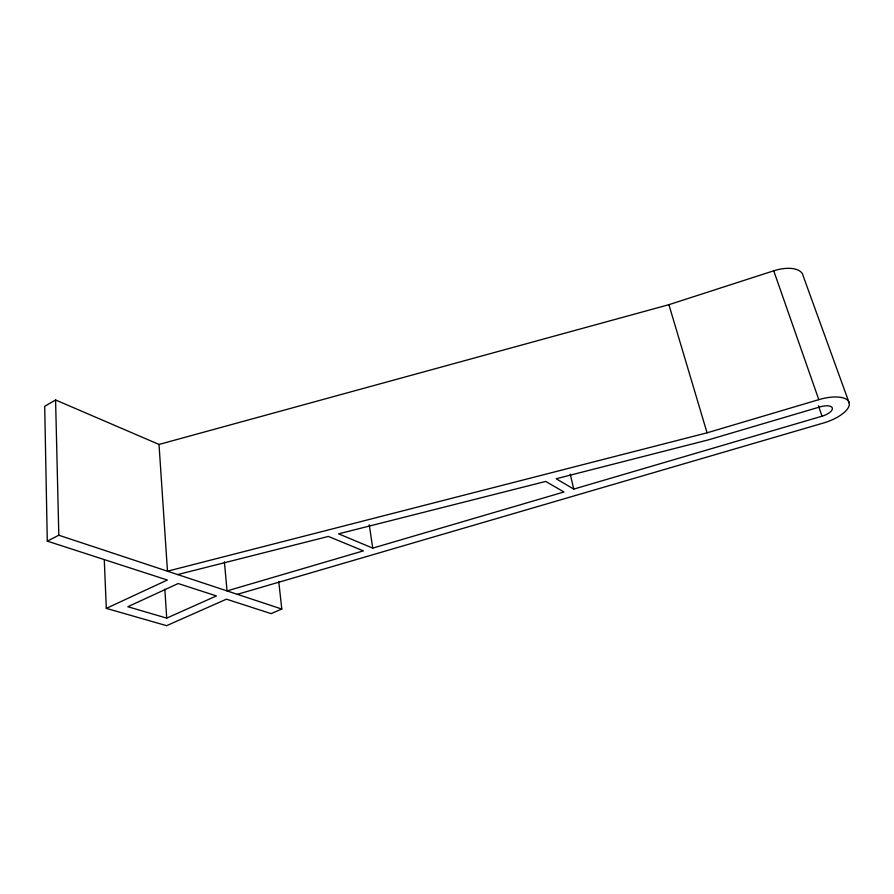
<?xml version="1.0" encoding="UTF-8"?>
<svg xmlns="http://www.w3.org/2000/svg" width="894" height="894" viewBox="0 0 894 894"><rect width="100%" height="100%" fill="white"/><g stroke="black" fill="none" stroke-linecap="round" stroke-linejoin="round"><path stroke-width="1.34" d="M849.3 403.261L803.114 275.777A27.647 13.466 -19.4 0 0 773.723 270.804L668.902 304.686L159.02 444.441L55.584 399.976L44.7 406.301L47.281 541.127L167.334 580.027L106.308 608.367L104.285 559.834M47.281 541.127L58.814 535.227L281.8 609.049L278.738 581.424M166.72 618.123L216.426 595.929L178.185 583.536L127.842 606.724L166.72 618.123L164.831 589.168M281.8 609.049L271.072 613.63L226.45 599.17L166.597 625.677L106.308 608.367M159.02 444.441L167.48 571.199L707.065 432.819L818.792 399.652A29.234 11.857 -17.5 0 1 849.266 403.049A29.234 11.857 -17.5 0 1 823.396 423.03L237.368 594.331M372.742 548.123L563.935 491.991L545.698 481.43L338.614 533.841L372.742 548.123L369.256 524.834M573.769 489.096L822.055 416.191A11.689 4.738 -17.5 0 0 832.359 408.212A11.689 4.738 -17.5 0 0 820.211 406.848L708.92 439.725L556.202 478.748L573.769 489.096L570.238 474.155M177.671 574.574L328.366 536.434L363.389 550.872L227.031 590.912L224.416 561.812M773.723 270.804L818.792 399.652M818.412 405.742L822.055 416.191M668.902 304.686L707.065 432.819M55.584 399.976L58.814 535.227"/></g></svg>
